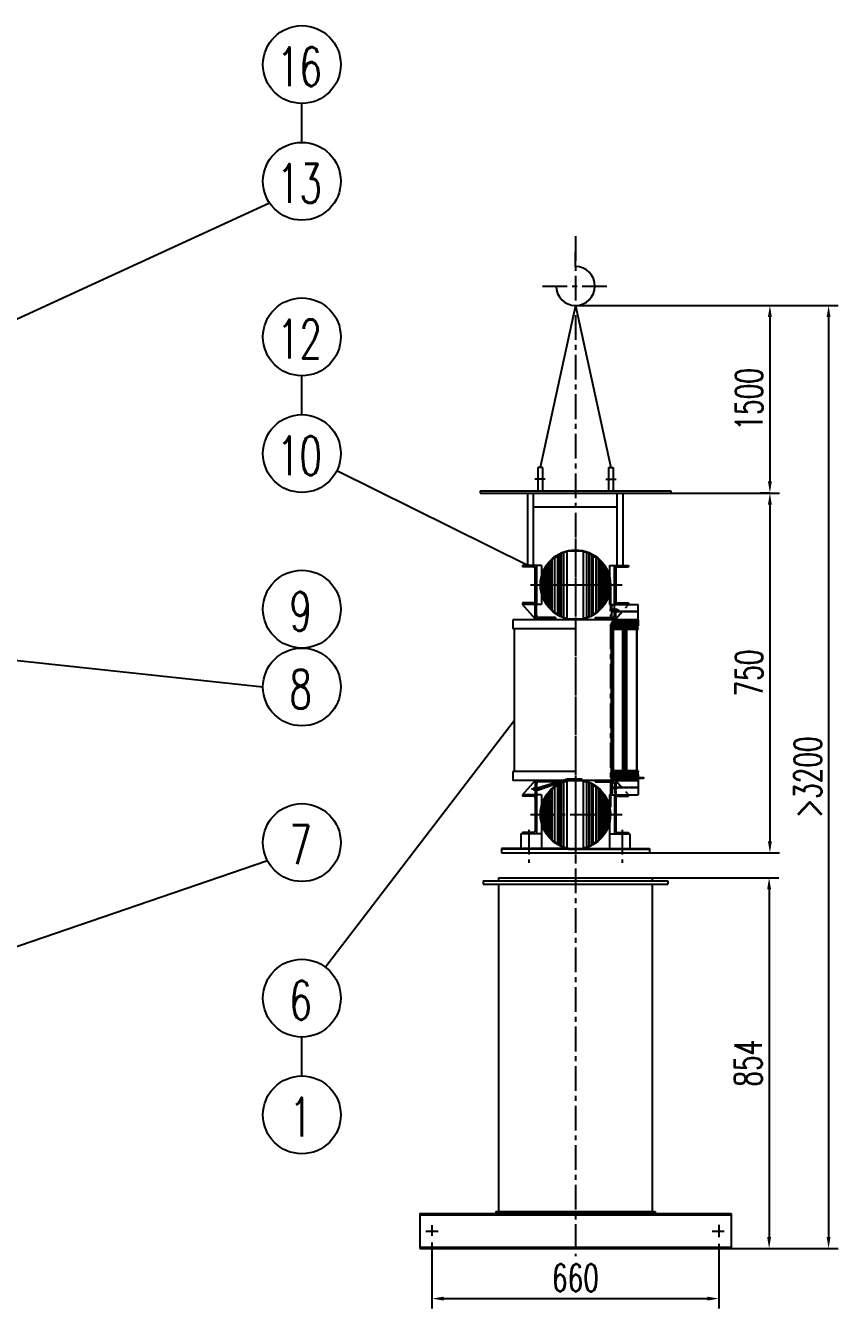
# Model space of a CAD drawing. Extents: x 54230 to 54821, y 1019 to 1300.
# Drawn here: x 54392.1 to 54496.5, y 1131.5 to 1296.4 of the extents above; entities that cross this region are included whole.
import ezdxf

# ---------------------------------------------------------------- set-up
doc = ezdxf.new("R2010")
doc.units = 0
doc.header["$LTSCALE"] = 0.1
doc.linetypes.add('CENTER', pattern=[50.8, 31.75, -6.35, 6.35, -6.35])
doc.linetypes.add('DASHED', pattern=[19.05, 12.7, -6.35])
doc.layers.get('0').update_dxf_attribs({"linetype": 'CONTINUOUS'})
doc.layers.get('DEFPOINTS').update_dxf_attribs({"linetype": 'CONTINUOUS'})
for name, color, linetype in [('1', 1, 'CENTER'), ('2', 3, 'CONTINUOUS'), ('4', 4, 'DASHED'), ('5', 2, 'CONTINUOUS')]:
    doc.layers.add(name, color=color, linetype=linetype)
doc.styles.get("Standard").update_dxf_attribs({"font": 'romans.shx', "width": 0.67, "bigfont": 'intecad.shx'})
doc.dimstyles.get("Standard").update_dxf_attribs({"dimtxt": 3.5, "dimasz": 2.5, "dimexe": 1, "dimexo": 0.2, "dimgap": 0.9, "dimtad": 1, "dimdec": 0, "dimzin": 0, "dimdsep": 46, "dimtxsty": 'Standard', "dimcen": 0, "dimadec": 0, "dimazin": 0, "dimtfac": 1, "dimtdec": 0, "dimtmove": 0, "dimatfit": 3, "dimfxl": 0, "dimtolj": 1, "dimtzin": 0, "dimarcsym": 0})

# ---------------------------------------------------------------- blocks, each defined once
blk = doc.blocks.new('*D313')
at = {"layer": '2', "lineweight": -2, "transparency": 16777216}
for p, q in [((54474.95, 1236.33), (54488.93, 1236.33)), ((54487.68, 1234.83), (54487.68, 1191.58)), ((54472.2, 1190.08), (54488.93, 1190.08))]:
    blk.add_line(p, q, dxfattribs=at)
at = {"layer": '2', "transparency": 16777216}
for points in [[(54487.43, 1234.83), (54487.93, 1234.83), (54487.68, 1236.33)], [(54487.43, 1191.58), (54487.93, 1191.58), (54487.68, 1190.08)]]:
    blk.add_solid(points, dxfattribs=at)
at = {"layer": 'DEFPOINTS', "color": 0, "transparency": 16777216}
for p in [(54474.95, 1236.33), (54472.2, 1190.08), (54487.68, 1190.08)]:
    blk.add_point(p, dxfattribs=at)
at = {"layer": '2', "transparency": 16777216, "insert": (54485, 1213.2), "char_height": 3.5, "attachment_point": 5, "rotation": 90}
blk.add_mtext('\\A1;750', dxfattribs=at)
blk = doc.blocks.new('*D314')
at = {"layer": '2', "lineweight": -2, "transparency": 16777216}
for p, q in [((54488.3, 1260.44), (54496.47, 1260.44)), ((54495.22, 1258.94), (54495.22, 1140.72)), ((54488.3, 1139.22), (54496.47, 1139.22))]:
    blk.add_line(p, q, dxfattribs=at)
at = {"layer": '2', "transparency": 16777216}
for points in [[(54494.97, 1258.94), (54495.47, 1258.94), (54495.22, 1260.44)], [(54494.97, 1140.72), (54495.47, 1140.72), (54495.22, 1139.22)]]:
    blk.add_solid(points, dxfattribs=at)
at = {"layer": 'DEFPOINTS', "color": 0, "transparency": 16777216}
for p in [(54488.3, 1260.44), (54488.3, 1139.22), (54495.22, 1139.22)]:
    blk.add_point(p, dxfattribs=at)
at = {"layer": '2', "transparency": 16777216, "insert": (54492.55, 1199.83), "char_height": 3.5, "attachment_point": 5, "rotation": 90}
blk.add_mtext('\\A1;>3200', dxfattribs=at)
blk = doc.blocks.new('*D315')
at = {"layer": '2', "lineweight": -2, "transparency": 16777216}
for p, q in [((54472.58, 1186.88), (54488.83, 1186.88)), ((54487.58, 1185.38), (54487.58, 1140.72)), ((54482.7, 1139.22), (54488.83, 1139.22))]:
    blk.add_line(p, q, dxfattribs=at)
at = {"layer": '2', "transparency": 16777216}
for points in [[(54487.33, 1185.38), (54487.83, 1185.38), (54487.58, 1186.88)], [(54487.33, 1140.72), (54487.83, 1140.72), (54487.58, 1139.22)]]:
    blk.add_solid(points, dxfattribs=at)
at = {"layer": 'DEFPOINTS', "color": 0, "transparency": 16777216}
for p in [(54472.58, 1186.88), (54482.7, 1139.22), (54487.58, 1139.22)]:
    blk.add_point(p, dxfattribs=at)
at = {"layer": '2', "transparency": 16777216, "insert": (54484.9, 1163.05), "char_height": 3.5, "attachment_point": 5, "rotation": 90}
blk.add_mtext('\\A1;854', dxfattribs=at)
blk = doc.blocks.new('*D316')
at = {"layer": '2', "lineweight": -2, "transparency": 16777216}
for p, q in [((54444.26, 1140), (54444.26, 1131.54)), ((54481.14, 1139.84), (54481.14, 1131.54)), ((54445.76, 1132.79), (54479.64, 1132.79))]:
    blk.add_line(p, q, dxfattribs=at)
at = {"layer": '2', "transparency": 16777216}
for points in [[(54445.76, 1133.04), (54445.76, 1132.54), (54444.26, 1132.79)], [(54479.64, 1133.04), (54479.64, 1132.54), (54481.14, 1132.79)]]:
    blk.add_solid(points, dxfattribs=at)
at = {"layer": 'DEFPOINTS', "color": 0, "transparency": 16777216}
for p in [(54444.26, 1140), (54481.14, 1139.84), (54481.14, 1132.79)]:
    blk.add_point(p, dxfattribs=at)
at = {"layer": '2', "transparency": 16777216, "insert": (54462.7, 1135.46), "char_height": 3.5, "attachment_point": 5}
blk.add_mtext('\\A1;660', dxfattribs=at)
blk = doc.blocks.new('*D385')
at = {"layer": '2', "lineweight": -2, "transparency": 16777216}
for p, q in [((54462.7, 1260.44), (54488.93, 1260.44)), ((54487.68, 1258.94), (54487.68, 1237.83)), ((54487.68, 1236.33), (54486.43, 1236.33))]:
    blk.add_line(p, q, dxfattribs=at)
at = {"layer": '2', "transparency": 16777216}
for points in [[(54487.43, 1258.94), (54487.93, 1258.94), (54487.68, 1260.44)], [(54487.43, 1237.83), (54487.93, 1237.83), (54487.68, 1236.33)]]:
    blk.add_solid(points, dxfattribs=at)
at = {"layer": 'DEFPOINTS', "color": 0, "transparency": 16777216}
for p in [(54462.7, 1260.44), (54487.68, 1236.33), (54487.68, 1236.33)]:
    blk.add_point(p, dxfattribs=at)
at = {"layer": '2', "transparency": 16777216, "insert": (54485, 1248.38), "char_height": 3.5, "attachment_point": 5, "rotation": 90}
blk.add_mtext('\\A1;1500', dxfattribs=at)

msp = doc.modelspace()

# ---------------------------------------------------------------- linework, layer by layer
for p, q in [((54457.852, 1239.626), (54457.852, 1236.626)), ((54458.452, 1239.626), (54457.852, 1239.626)), ((54458.452, 1239.626), (54458.452, 1236.626)), ((54466.952, 1239.626), (54466.952, 1236.626)), ((54466.952, 1239.626), (54467.552, 1239.626)), ((54467.552, 1239.626), (54467.552, 1236.626)), ((54450.452, 1236.626), (54474.952, 1236.626)), ((54450.452, 1236.626), (54450.452, 1236.326)), ((54474.952, 1236.626), (54474.952, 1236.326)), ((54450.452, 1236.326), (54474.952, 1236.326)), ((54461.827, 1190.651), (54453.202, 1190.651)), ((54453.202, 1190.651), (54453.202, 1190.076)), ((54461.827, 1190.576), (54453.202, 1190.576)), ((54463.577, 1190.651), (54472.202, 1190.651)), ((54463.577, 1190.576), (54472.202, 1190.576)), ((54472.202, 1190.651), (54472.202, 1190.076)), ((54453.202, 1190.076), (54462.702, 1190.076)), ((54461.827, 1190.076), (54472.202, 1190.076)), ((54450.827, 1186.476), (54474.577, 1186.476)), ((54450.827, 1186.476), (54450.827, 1186.076)), ((54450.827, 1186.076), (54474.577, 1186.076)), ((54452.827, 1186.876), (54472.577, 1186.876)), ((54452.827, 1186.876), (54452.827, 1186.476)), ((54452.827, 1186.076), (54452.827, 1143.972)), ((54472.577, 1186.876), (54472.577, 1186.476)), ((54472.577, 1186.076), (54472.577, 1143.972)), ((54474.577, 1186.476), (54474.577, 1186.076)), ((54442.702, 1143.722), (54482.702, 1143.722)), ((54442.702, 1143.722), (54442.702, 1139.222)), ((54442.702, 1143.547), (54482.702, 1143.547)), ((54452.452, 1143.972), (54472.952, 1143.972)), ((54452.452, 1143.972), (54452.452, 1143.722)), ((54472.952, 1143.972), (54472.952, 1143.722)), ((54482.702, 1143.722), (54482.702, 1139.222)), ((54442.702, 1139.397), (54482.702, 1139.397)), ((54442.702, 1139.222), (54482.702, 1139.222))]:
    msp.add_line(p, q)
at = {"layer": '1'}
for p, q in [((54462.702, 1269.345), (54462.702, 1138.227)), ((54458.478, 1262.942), (54466.734, 1262.942)), ((54458.82, 1238.126), (54457.477, 1238.126)), ((54466.584, 1238.126), (54467.927, 1238.126)), ((54462.702, 1230.499), (54462.702, 1188.796)), ((54456.928, 1224.526), (54468.7, 1224.526)), ((54457.556, 1224.526), (54467.792, 1224.526)), ((54467.202, 1224.526), (54467.202, 1195.026)), ((54467.077, 1221.276), (54468.336, 1221.276)), ((54458.327, 1198.276), (54457.068, 1198.276)), ((54456.928, 1195.026), (54468.7, 1195.026)), ((54456.702, 1193.035), (54456.702, 1188.804)), ((54468.702, 1193.035), (54468.702, 1188.804)), ((54443.491, 1141.472), (54445.053, 1141.472)), ((54444.264, 1142.221), (54444.264, 1140.854)), ((54480.245, 1141.472), (54481.808, 1141.472)), ((54481.139, 1142.273), (54481.139, 1140.697))]:
    msp.add_line(p, q, dxfattribs=at)
at = {"layer": '2'}
for p, q in [((54427.55, 1281.409), (54427.55, 1286.409)), ((54370.573, 1249.334), (54423.396, 1273.625)), ((54462.702, 1260.442), (54458.152, 1239.626)), ((54462.702, 1260.442), (54467.252, 1239.626)), ((54427.55, 1246.409), (54427.55, 1251.409)), ((54456.577, 1227.026), (54432.03, 1239.189)), ((54456.577, 1227.026), (54456.577, 1236.326)), ((54457.327, 1227.026), (54457.327, 1236.326)), ((54468.077, 1227.026), (54468.077, 1236.326)), ((54468.827, 1227.026), (54468.827, 1236.326)), ((54457.327, 1234.576), (54468.077, 1234.576)), ((54460.427, 1220.651), (54460.427, 1228.401)), ((54460.427, 1228.401), (54460.652, 1228.401)), ((54460.652, 1220.526), (54460.652, 1228.526)), ((54460.652, 1228.526), (54460.927, 1228.526)), ((54460.927, 1220.401), (54460.927, 1228.651)), ((54460.927, 1228.651), (54461.227, 1228.651)), ((54461.227, 1220.276), (54461.227, 1228.776)), ((54461.227, 1228.776), (54461.652, 1228.776)), ((54461.652, 1220.151), (54461.652, 1228.901)), ((54461.827, 1228.901), (54463.577, 1228.901)), ((54463.577, 1228.901), (54463.877, 1228.87)), ((54463.752, 1220.151), (54463.752, 1228.901)), ((54463.752, 1228.776), (54464.177, 1228.776)), ((54464.177, 1220.276), (54464.177, 1228.776)), ((54464.177, 1228.651), (54464.477, 1228.651)), ((54464.477, 1220.401), (54464.477, 1228.651)), ((54464.477, 1228.526), (54464.752, 1228.526)), ((54464.752, 1220.526), (54464.752, 1228.526)), ((54464.752, 1228.401), (54464.977, 1228.401)), ((54464.977, 1220.651), (54464.977, 1228.401)), ((54458.327, 1227.026), (54455.877, 1227.026)), ((54455.877, 1227.026), (54455.877, 1226.851)), ((54457.277, 1226.851), (54455.877, 1226.851)), ((54457.702, 1220.576), (54457.702, 1227.026)), ((54457.702, 1227.026), (54457.702, 1222.026)), ((54458.327, 1227.026), (54458.327, 1222.026)), ((54458.327, 1227.026), (54458.327, 1222.026)), ((54458.827, 1226.776), (54459.052, 1226.776)), ((54458.827, 1222.276), (54458.827, 1226.776)), ((54459.052, 1227.151), (54459.252, 1227.151)), ((54459.052, 1221.901), (54459.052, 1227.151)), ((54459.252, 1221.651), (54459.252, 1227.401)), ((54459.252, 1227.401), (54459.477, 1227.401)), ((54459.477, 1221.401), (54459.477, 1227.651)), ((54459.477, 1227.651), (54459.727, 1227.651)), ((54459.727, 1221.151), (54459.727, 1227.901)), ((54459.727, 1227.901), (54460.052, 1227.901)), ((54460.052, 1220.901), (54460.052, 1228.151)), ((54460.052, 1228.151), (54460.427, 1228.151)), ((54464.977, 1228.151), (54465.352, 1228.151)), ((54465.352, 1220.901), (54465.352, 1228.151)), ((54465.352, 1227.901), (54465.677, 1227.901)), ((54465.677, 1221.151), (54465.677, 1227.901)), ((54465.677, 1227.651), (54465.927, 1227.651)), ((54465.927, 1221.401), (54465.927, 1227.651)), ((54465.927, 1227.401), (54466.152, 1227.401)), ((54466.152, 1221.651), (54466.152, 1227.401)), ((54466.152, 1227.151), (54466.352, 1227.151)), ((54466.352, 1221.901), (54466.352, 1227.151)), ((54466.352, 1226.776), (54466.577, 1226.776)), ((54466.577, 1222.276), (54466.577, 1226.776)), ((54467.077, 1227.026), (54469.527, 1227.026)), ((54467.077, 1227.026), (54467.077, 1222.026)), ((54467.702, 1227.026), (54467.702, 1222.026)), ((54467.702, 1222.026), (54467.702, 1227.026)), ((54468.127, 1226.851), (54469.527, 1226.851)), ((54469.527, 1227.026), (54469.527, 1226.851)), ((54457.527, 1220.151), (54457.527, 1226.601)), ((54457.527, 1226.601), (54457.527, 1222.451)), ((54458.327, 1225.401), (54458.358, 1225.701)), ((54458.327, 1225.576), (54458.327, 1223.476)), ((54458.327, 1225.401), (54458.477, 1225.401)), ((54458.327, 1223.651), (54458.327, 1225.401)), ((54458.477, 1225.901), (54458.627, 1225.901)), ((54458.477, 1223.151), (54458.477, 1225.901)), ((54458.627, 1226.401), (54458.827, 1226.401)), ((54458.627, 1222.651), (54458.627, 1226.401)), ((54466.577, 1226.401), (54466.777, 1226.401)), ((54466.777, 1222.651), (54466.777, 1226.401)), ((54466.927, 1225.901), (54466.777, 1225.901)), ((54466.927, 1223.151), (54466.927, 1225.901)), ((54467.077, 1225.401), (54466.927, 1225.401)), ((54467.077, 1223.651), (54467.077, 1225.401)), ((54467.877, 1226.601), (54467.877, 1222.451)), ((54467.877, 1222.026), (54467.877, 1226.601)), ((54458.327, 1223.651), (54458.477, 1223.651)), ((54467.077, 1223.651), (54466.927, 1223.651)), ((54323.084, 1222.15), (54422.55, 1211.409)), ((54457.277, 1222.201), (54455.877, 1222.201)), ((54455.877, 1222.201), (54455.877, 1222.026)), ((54457.527, 1220.151), (54455.877, 1222.026)), ((54458.327, 1222.026), (54455.877, 1222.026)), ((54458.477, 1223.151), (54458.627, 1223.151)), ((54458.627, 1222.651), (54458.827, 1222.651)), ((54458.827, 1222.276), (54459.052, 1222.276)), ((54459.052, 1221.901), (54459.252, 1221.901)), ((54466.152, 1221.901), (54466.352, 1221.901)), ((54466.352, 1222.276), (54466.577, 1222.276)), ((54466.577, 1222.651), (54466.777, 1222.651)), ((54466.927, 1223.151), (54466.777, 1223.151)), ((54467.077, 1222.026), (54469.527, 1222.026)), ((54467.377, 1220.151), (54467.377, 1222.026)), ((54467.377, 1222.026), (54470.764, 1222.026)), ((54468.127, 1222.201), (54469.527, 1222.201)), ((54469.527, 1222.201), (54469.527, 1222.026)), ((54470.764, 1219.276), (54470.764, 1222.026)), ((54460.152, 1220.151), (54457.527, 1220.151)), ((54460.152, 1220.326), (54457.952, 1220.326)), ((54459.252, 1221.651), (54459.477, 1221.651)), ((54459.477, 1221.401), (54459.727, 1221.401)), ((54459.727, 1221.151), (54460.052, 1221.151)), ((54460.052, 1220.901), (54460.427, 1220.901)), ((54460.152, 1220.326), (54460.152, 1220.151)), ((54460.427, 1220.651), (54460.652, 1220.651)), ((54460.652, 1220.526), (54460.927, 1220.526)), ((54460.927, 1220.401), (54461.227, 1220.401)), ((54461.227, 1220.276), (54461.652, 1220.276)), ((54461.652, 1220.151), (54463.752, 1220.151)), ((54461.827, 1220.151), (54463.577, 1220.151)), ((54463.752, 1220.276), (54464.177, 1220.276)), ((54464.177, 1220.401), (54464.477, 1220.401)), ((54464.477, 1220.526), (54464.752, 1220.526)), ((54464.752, 1220.651), (54464.977, 1220.651)), ((54464.977, 1220.901), (54465.352, 1220.901)), ((54465.252, 1220.326), (54465.252, 1220.151)), ((54465.252, 1220.326), (54467.452, 1220.326)), ((54465.252, 1220.151), (54467.877, 1220.151)), ((54465.352, 1221.151), (54465.677, 1221.151)), ((54465.677, 1221.401), (54465.927, 1221.401)), ((54465.927, 1221.651), (54466.152, 1221.651)), ((54470.764, 1221.126), (54467.377, 1221.126)), ((54470.764, 1221.051), (54467.377, 1221.051)), ((54467.452, 1221.126), (54468.095, 1221.126)), ((54470.764, 1220.026), (54454.639, 1220.026)), ((54470.764, 1220.026), (54454.639, 1220.026)), ((54454.639, 1220.026), (54454.639, 1218.901)), ((54462.702, 1218.901), (54454.639, 1218.901)), ((54454.814, 1218.901), (54454.814, 1200.526)), ((54467.302, 1219.651), (54467.302, 1199.401)), ((54467.377, 1219.651), (54467.302, 1219.651)), ((54467.377, 1220.026), (54470.764, 1220.026)), ((54467.377, 1220.026), (54470.764, 1220.026)), ((54467.377, 1219.651), (54467.377, 1199.401)), ((54467.377, 1219.302), (54467.527, 1219.514)), ((54467.389, 1218.901), (54467.389, 1218.814)), ((54468.914, 1218.901), (54467.389, 1218.901)), ((54468.914, 1218.814), (54467.389, 1218.814)), ((54467.452, 1220.026), (54467.452, 1219.651)), ((54467.452, 1219.876), (54470.764, 1219.876)), ((54467.452, 1219.801), (54470.764, 1219.801)), ((54468.789, 1219.651), (54467.452, 1219.651)), ((54467.527, 1218.901), (54467.527, 1219.514)), ((54468.914, 1218.901), (54467.527, 1218.901)), ((54467.527, 1218.814), (54467.527, 1200.614)), ((54467.527, 1200.614), (54467.527, 1218.814)), ((54467.552, 1218.901), (54467.552, 1219.651)), ((54468.789, 1219.601), (54467.552, 1219.601)), ((54468.789, 1219.551), (54467.552, 1219.551)), ((54468.789, 1219.501), (54467.552, 1219.501)), ((54468.789, 1219.451), (54467.552, 1219.451)), ((54468.789, 1219.401), (54467.552, 1219.401)), ((54468.789, 1219.351), (54467.552, 1219.351)), ((54468.789, 1219.301), (54467.552, 1219.301)), ((54468.789, 1219.251), (54467.552, 1219.251)), ((54468.789, 1219.201), (54467.552, 1219.201)), ((54468.789, 1219.151), (54467.552, 1219.151)), ((54468.789, 1219.101), (54467.552, 1219.101)), ((54468.789, 1219.051), (54467.552, 1219.051)), ((54468.789, 1219.001), (54467.552, 1219.001)), ((54468.789, 1218.951), (54467.552, 1218.951)), ((54468.789, 1218.901), (54468.789, 1219.651)), ((54468.789, 1219.651), (54470.764, 1219.651)), ((54468.789, 1218.814), (54468.789, 1200.614)), ((54468.789, 1200.614), (54468.789, 1218.814)), ((54468.914, 1219.426), (54468.914, 1219.651)), ((54468.914, 1200.526), (54468.914, 1219.426)), ((54468.914, 1218.901), (54468.914, 1200.001)), ((54468.989, 1219.426), (54468.989, 1219.651)), ((54468.989, 1200.526), (54468.989, 1219.426)), ((54468.989, 1218.901), (54468.989, 1200.001)), ((54469.064, 1217.651), (54469.064, 1219.426)), ((54469.064, 1218.975), (54469.239, 1219.173)), ((54469.102, 1218.814), (54469.102, 1218.901)), ((54470.764, 1218.901), (54469.102, 1218.901)), ((54470.764, 1218.814), (54469.102, 1218.814)), ((54469.139, 1219.576), (54470.764, 1219.576)), ((54469.139, 1219.501), (54470.764, 1219.501)), ((54469.189, 1219.576), (54469.189, 1219.651)), ((54469.189, 1219.426), (54469.189, 1219.501)), ((54469.189, 1219.276), (54469.189, 1219.426)), ((54469.189, 1219.426), (54470.764, 1219.426)), ((54469.189, 1219.276), (54470.764, 1219.276)), ((54469.239, 1218.901), (54469.239, 1219.173)), ((54470.764, 1218.901), (54469.239, 1218.901)), ((54469.239, 1218.814), (54469.239, 1200.614)), ((54469.239, 1200.614), (54469.239, 1218.814)), ((54469.264, 1218.901), (54469.264, 1219.276)), ((54470.702, 1219.239), (54469.264, 1219.239)), ((54470.702, 1219.201), (54469.264, 1219.201)), ((54470.702, 1219.164), (54469.264, 1219.164)), ((54470.702, 1219.126), (54469.264, 1219.126)), ((54470.702, 1219.089), (54469.264, 1219.089)), ((54470.702, 1219.051), (54469.264, 1219.051)), ((54470.702, 1219.014), (54469.264, 1219.014)), ((54470.702, 1218.976), (54469.264, 1218.976)), ((54470.702, 1218.939), (54469.264, 1218.939)), ((54470.702, 1218.939), (54469.264, 1218.939)), ((54470.589, 1218.814), (54470.589, 1200.614)), ((54470.589, 1200.614), (54470.589, 1218.814)), ((54470.702, 1218.901), (54470.702, 1219.276)), ((54470.764, 1220.026), (54470.764, 1219.276)), ((54470.764, 1218.814), (54470.764, 1218.901)), ((54469.064, 1217.651), (54468.989, 1217.651)), ((54454.814, 1207.049), (54430.588, 1175.38)), ((54462.702, 1200.526), (54454.639, 1200.526)), ((54454.639, 1200.526), (54454.639, 1199.401)), ((54468.914, 1200.614), (54467.389, 1200.614)), ((54467.389, 1200.614), (54467.389, 1200.526)), ((54468.914, 1200.526), (54467.389, 1200.526)), ((54467.527, 1200.526), (54467.527, 1199.913)), ((54467.552, 1200.526), (54467.552, 1199.776)), ((54468.789, 1200.476), (54467.552, 1200.476)), ((54468.789, 1200.426), (54467.552, 1200.426)), ((54468.789, 1200.376), (54467.552, 1200.376)), ((54468.789, 1200.326), (54467.552, 1200.326)), ((54468.789, 1200.276), (54467.552, 1200.276)), ((54468.789, 1200.526), (54468.789, 1199.776)), ((54468.989, 1201.776), (54469.064, 1201.776)), ((54469.064, 1201.776), (54469.064, 1200.001)), ((54469.064, 1200.452), (54469.239, 1200.254)), ((54469.102, 1200.614), (54469.102, 1200.526)), ((54470.764, 1200.614), (54469.102, 1200.614)), ((54470.764, 1200.526), (54469.102, 1200.526)), ((54469.239, 1200.526), (54469.239, 1200.254)), ((54469.264, 1200.526), (54469.264, 1200.151)), ((54470.702, 1200.489), (54469.264, 1200.489)), ((54470.702, 1200.489), (54469.264, 1200.489)), ((54470.702, 1200.451), (54469.264, 1200.451)), ((54470.702, 1200.414), (54469.264, 1200.414)), ((54470.702, 1200.376), (54469.264, 1200.376)), ((54470.702, 1200.339), (54469.264, 1200.339)), ((54470.702, 1200.301), (54469.264, 1200.301)), ((54470.702, 1200.264), (54469.264, 1200.264)), ((54470.702, 1200.526), (54470.702, 1200.151)), ((54470.764, 1200.614), (54470.764, 1200.526)), ((54470.764, 1199.401), (54454.639, 1199.401)), ((54457.527, 1199.401), (54455.877, 1197.526)), ((54457.527, 1199.401), (54457.527, 1192.951)), ((54460.152, 1199.401), (54457.527, 1199.401)), ((54457.702, 1198.976), (54457.702, 1192.526)), ((54461.827, 1199.601), (54457.952, 1198.426)), ((54461.527, 1199.37), (54457.952, 1198.126)), ((54460.152, 1199.226), (54457.952, 1199.226)), ((54460.052, 1191.401), (54460.052, 1198.651)), ((54460.052, 1198.651), (54460.427, 1198.651)), ((54460.152, 1199.401), (54460.152, 1199.226)), ((54460.427, 1191.151), (54460.427, 1198.901)), ((54460.427, 1198.901), (54460.652, 1198.901)), ((54460.652, 1191.026), (54460.652, 1199.026)), ((54460.652, 1199.026), (54460.927, 1199.026)), ((54460.927, 1190.901), (54460.927, 1199.151)), ((54460.927, 1199.151), (54461.227, 1199.151)), ((54461.227, 1190.776), (54461.227, 1199.276)), ((54461.227, 1199.276), (54461.652, 1199.276)), ((54461.652, 1199.401), (54463.752, 1199.401)), ((54461.652, 1190.651), (54461.652, 1199.401)), ((54461.827, 1199.601), (54463.577, 1199.601)), ((54461.827, 1199.401), (54463.577, 1199.401)), ((54463.577, 1199.401), (54463.877, 1199.37)), ((54463.752, 1190.651), (54463.752, 1199.401)), ((54463.752, 1199.276), (54464.177, 1199.276)), ((54464.177, 1190.776), (54464.177, 1199.276)), ((54464.177, 1199.151), (54464.477, 1199.151)), ((54464.477, 1190.901), (54464.477, 1199.151)), ((54464.477, 1199.026), (54464.752, 1199.026)), ((54464.752, 1191.026), (54464.752, 1199.026)), ((54464.752, 1198.901), (54464.977, 1198.901)), ((54464.977, 1191.151), (54464.977, 1198.901)), ((54464.977, 1198.651), (54465.352, 1198.651)), ((54465.252, 1199.401), (54465.252, 1199.226)), ((54465.252, 1199.401), (54467.877, 1199.401)), ((54465.252, 1199.226), (54467.452, 1199.226)), ((54465.352, 1191.401), (54465.352, 1198.651)), ((54467.377, 1200.125), (54467.527, 1199.913)), ((54467.377, 1199.401), (54470.764, 1199.401)), ((54467.377, 1199.401), (54470.764, 1199.401)), ((54467.377, 1199.401), (54467.377, 1197.526)), ((54467.452, 1199.776), (54467.452, 1199.401)), ((54467.527, 1199.776), (54467.452, 1199.776)), ((54467.452, 1199.626), (54470.764, 1199.626)), ((54467.452, 1199.551), (54470.764, 1199.551)), ((54468.789, 1199.776), (54467.527, 1199.776)), ((54468.789, 1200.226), (54467.552, 1200.226)), ((54468.789, 1200.176), (54467.552, 1200.176)), ((54468.789, 1200.126), (54467.552, 1200.126)), ((54468.789, 1200.076), (54467.552, 1200.076)), ((54468.789, 1200.026), (54467.552, 1200.026)), ((54468.789, 1199.976), (54467.552, 1199.976)), ((54468.789, 1199.926), (54467.552, 1199.926)), ((54468.789, 1199.876), (54467.552, 1199.876)), ((54468.789, 1199.826), (54467.552, 1199.826)), ((54468.789, 1199.776), (54471.502, 1199.776)), ((54468.914, 1200.001), (54468.914, 1199.776)), ((54468.989, 1200.001), (54468.989, 1199.776)), ((54469.014, 1199.776), (54469.014, 1199.701)), ((54469.014, 1199.701), (54471.502, 1199.701)), ((54469.139, 1199.926), (54470.764, 1199.926)), ((54469.139, 1199.851), (54470.764, 1199.851)), ((54469.189, 1200.151), (54469.189, 1200.001)), ((54469.189, 1200.151), (54470.764, 1200.151)), ((54469.189, 1200.001), (54469.189, 1199.926)), ((54469.189, 1200.001), (54470.764, 1200.001)), ((54469.189, 1199.851), (54469.189, 1199.776)), ((54470.702, 1200.226), (54469.264, 1200.226)), ((54470.702, 1200.189), (54469.264, 1200.189)), ((54470.764, 1200.151), (54470.764, 1199.776)), ((54470.764, 1199.701), (54470.764, 1197.526)), ((54470.764, 1199.401), (54470.764, 1197.526)), ((54471.502, 1199.776), (54471.502, 1199.701)), ((54458.327, 1197.526), (54455.877, 1197.526)), ((54455.877, 1197.526), (54455.877, 1197.351)), ((54457.277, 1197.351), (54455.877, 1197.351)), ((54457.309, 1198.426), (54457.952, 1198.426)), ((54457.309, 1198.426), (54457.309, 1198.126)), ((54457.952, 1198.126), (54457.309, 1198.126)), ((54457.952, 1198.426), (54457.952, 1198.126)), ((54458.327, 1197.526), (54458.327, 1192.526)), ((54458.827, 1192.776), (54458.827, 1197.276)), ((54458.827, 1197.276), (54459.052, 1197.276)), ((54459.052, 1192.401), (54459.052, 1197.651)), ((54459.052, 1197.651), (54459.252, 1197.651)), ((54459.252, 1192.151), (54459.252, 1197.901)), ((54459.252, 1197.901), (54459.477, 1197.901)), ((54459.477, 1191.901), (54459.477, 1198.151)), ((54459.477, 1198.151), (54459.727, 1198.151)), ((54459.727, 1191.651), (54459.727, 1198.401)), ((54459.727, 1198.401), (54460.052, 1198.401)), ((54465.352, 1198.401), (54465.677, 1198.401)), ((54465.677, 1191.651), (54465.677, 1198.401)), ((54465.677, 1198.151), (54465.927, 1198.151)), ((54465.927, 1191.901), (54465.927, 1198.151)), ((54465.927, 1197.901), (54466.152, 1197.901)), ((54466.152, 1192.151), (54466.152, 1197.901)), ((54466.152, 1197.651), (54466.352, 1197.651)), ((54466.352, 1192.401), (54466.352, 1197.651)), ((54466.352, 1197.276), (54466.577, 1197.276)), ((54466.577, 1192.776), (54466.577, 1197.276)), ((54467.077, 1197.526), (54467.077, 1192.526)), ((54467.077, 1197.526), (54469.527, 1197.526)), ((54470.764, 1198.501), (54467.377, 1198.501)), ((54470.764, 1198.426), (54467.377, 1198.426)), ((54467.377, 1197.526), (54470.764, 1197.526)), ((54467.452, 1198.426), (54468.095, 1198.426)), ((54467.702, 1197.526), (54467.702, 1192.526)), ((54467.877, 1198.074), (54467.877, 1197.653)), ((54467.877, 1197.526), (54467.877, 1192.951)), ((54468.127, 1197.351), (54469.527, 1197.351)), ((54469.527, 1197.526), (54469.527, 1197.351)), ((54469.527, 1197.526), (54470.764, 1197.526)), ((54458.327, 1195.901), (54458.358, 1196.201)), ((54458.327, 1196.076), (54458.327, 1193.976)), ((54458.327, 1195.901), (54458.477, 1195.901)), ((54458.327, 1194.151), (54458.327, 1195.901)), ((54458.477, 1193.651), (54458.477, 1196.401)), ((54458.477, 1196.401), (54458.627, 1196.401)), ((54458.627, 1193.151), (54458.627, 1196.901)), ((54458.627, 1196.901), (54458.827, 1196.901)), ((54466.577, 1196.901), (54466.777, 1196.901)), ((54466.777, 1193.151), (54466.777, 1196.901)), ((54466.927, 1196.401), (54466.777, 1196.401)), ((54466.927, 1193.651), (54466.927, 1196.401)), ((54467.077, 1195.901), (54466.927, 1195.901)), ((54467.077, 1194.151), (54467.077, 1195.901)), ((54458.327, 1194.151), (54458.477, 1194.151)), ((54467.077, 1194.151), (54466.927, 1194.151)), ((54458.327, 1192.526), (54455.702, 1192.526)), ((54455.702, 1192.526), (54455.702, 1190.651)), ((54457.277, 1192.701), (54455.877, 1192.701)), ((54455.877, 1192.701), (54455.877, 1192.526)), ((54458.327, 1192.526), (54458.327, 1190.651)), ((54458.477, 1193.651), (54458.627, 1193.651)), ((54458.627, 1193.151), (54458.827, 1193.151)), ((54458.827, 1192.776), (54459.052, 1192.776)), ((54459.052, 1192.401), (54459.252, 1192.401)), ((54459.252, 1192.151), (54459.477, 1192.151)), ((54465.927, 1192.151), (54466.152, 1192.151)), ((54466.152, 1192.401), (54466.352, 1192.401)), ((54466.352, 1192.776), (54466.577, 1192.776)), ((54466.577, 1193.151), (54466.777, 1193.151)), ((54466.927, 1193.651), (54466.777, 1193.651)), ((54467.077, 1192.526), (54469.702, 1192.526)), ((54467.077, 1192.526), (54467.077, 1190.651)), ((54468.127, 1192.701), (54469.527, 1192.701)), ((54469.527, 1192.701), (54469.527, 1192.526)), ((54469.702, 1192.526), (54469.702, 1190.651)), ((54459.477, 1191.901), (54459.727, 1191.901)), ((54459.727, 1191.651), (54460.052, 1191.651)), ((54460.052, 1191.401), (54460.427, 1191.401)), ((54460.427, 1191.151), (54460.652, 1191.151)), ((54460.652, 1191.026), (54460.927, 1191.026)), ((54460.927, 1190.901), (54461.227, 1190.901)), ((54461.227, 1190.776), (54461.652, 1190.776)), ((54461.652, 1190.651), (54463.752, 1190.651)), ((54461.827, 1190.651), (54463.577, 1190.651)), ((54461.827, 1190.576), (54463.646, 1190.576)), ((54463.752, 1190.776), (54464.177, 1190.776)), ((54464.177, 1190.901), (54464.477, 1190.901)), ((54464.477, 1191.026), (54464.752, 1191.026)), ((54464.752, 1191.151), (54464.977, 1191.151)), ((54464.977, 1191.401), (54465.352, 1191.401)), ((54465.352, 1191.651), (54465.677, 1191.651)), ((54465.677, 1191.901), (54465.927, 1191.901)), ((54386.099, 1176.427), (54423.121, 1189.089)), ((54427.55, 1161.409), (54427.55, 1166.409))]:
    msp.add_line(p, q, dxfattribs=at)
for centre, radius in [((54427.55, 1291.409), 5), ((54427.55, 1276.409), 5), ((54427.55, 1256.409), 5), ((54427.55, 1241.409), 5), ((54462.702, 1224.526), 4.5), ((54427.55, 1221.409), 5), ((54427.55, 1211.409), 5), ((54462.702, 1195.026), 4.5), ((54427.55, 1191.409), 5), ((54427.55, 1171.409), 5), ((54427.55, 1156.409), 5)]:
    msp.add_circle(centre, radius, dxfattribs=at)
for centre, radius, start, end in [((54457.277, 1226.601), 0.25, 0, 90), ((54468.127, 1226.601), 0.25, 90, 180), ((54457.277, 1222.451), 0.25, 270, 0), ((54468.127, 1222.451), 0.25, 180, 270), ((54457.952, 1220.576), 0.25, 180, 270), ((54469.139, 1219.426), 0.15, 90, 180), ((54469.139, 1219.426), 0.075, 90, 180), ((54457.952, 1198.976), 0.25, 90, 180), ((54469.139, 1200.001), 0.15, 180, 270), ((54469.139, 1200.001), 0.075, 180, 270), ((54457.277, 1197.101), 0.25, 0, 90), ((54468.127, 1197.101), 0.25, 90, 180), ((54457.277, 1192.951), 0.25, 270, 0), ((54468.127, 1192.951), 0.25, 180, 270)]:
    msp.add_arc(centre, radius, start, end, dxfattribs=at)
at = {"layer": '4'}
for p, q in [((54467.702, 1220.576), (54467.702, 1221.869)), ((54467.877, 1220.151), (54469.527, 1222.026)), ((54467.452, 1221.126), (54467.452, 1221.426)), ((54467.452, 1221.426), (54468.095, 1221.426)), ((54467.877, 1220.151), (54467.877, 1221.478)), ((54468.095, 1221.126), (54468.095, 1221.426)), ((54467.702, 1198.976), (54467.702, 1197.683)), ((54467.877, 1199.401), (54469.527, 1197.526)), ((54467.877, 1199.401), (54467.877, 1198.074))]:
    msp.add_line(p, q, dxfattribs=at)
for centre, start, end in [((54467.452, 1220.576), 270, 0), ((54467.452, 1198.976), 0, 90)]:
    msp.add_arc(centre, 0.25, start, end, dxfattribs=at)
at = {"layer": '5'}
msp.add_line((54462.702, 1265.442), (54462.702, 1267.344), dxfattribs=at)
msp.add_arc((54462.702, 1262.942), 2.5, 180, 90, dxfattribs=at)

# ---------------------------------------------------------------- texts
at = {"layer": '2', "width": 0.67}
for s, p in [('16', (54424.375, 1288.63)), ('13', (54424.375, 1273.63)), ('12', (54424.375, 1253.63)), ('10', (54424.375, 1238.63)), ('9', (54425.959, 1218.63)), ('8', (54425.959, 1208.63)), ('7', (54425.959, 1188.63)), ('6', (54425.959, 1168.63)), ('1', (54425.959, 1153.63))]:
    msp.add_text(s, height=5, dxfattribs=at).set_placement(p)

# ---------------------------------------------------------------- dimensions: what is measured, and where the dimension line sits
at = {"layer": '2'}
for base, p1, p2, text, picture, middle in [((54487.679, 1236.326), (54462.702, 1260.442), (54487.679, 1236.326), '1500', '*D385', (54485.004, 1248.384)), ((54495.224, 1139.222), (54488.304, 1260.442), (54488.304, 1139.222), '>3200', '*D314', (54492.549, 1199.832)), ((54487.679, 1190.076), (54474.952, 1236.326), (54472.202, 1190.076), '750', '*D313', (54485.004, 1213.201)), ((54487.576, 1139.222), (54472.577, 1186.876), (54482.702, 1139.222), '854', '*D315', (54484.901, 1163.049))]:
    dim = msp.add_linear_dim(base=base, p1=p1, p2=p2, angle=90, text=text, dimstyle='Standard', override={"dimtxt": 3.5, "dimasz": 1.5, "dimexe": 1.25, "dimexo": 0, "dimgap": 0.925, "dimtad": 1, "dimtih": 0, "dimtoh": 0, "dimdec": 0, "dimlfac": 20, "dimzin": 8, "dimcen": 0, "dimclrd": 256, "dimclre": 256, "dimclrt": 256, "dimtdec": 1, "dimtofl": 1}, dxfattribs=at)
    dim.commit()
    dim.dimension.update_dxf_attribs({"geometry": picture, "text_midpoint": middle})
dim = msp.add_linear_dim(base=(54481.139, 1132.789), p1=(54444.264, 1140.001), p2=(54481.139, 1139.843), text='660', dimstyle='Standard', override={"dimtxt": 3.5, "dimasz": 1.5, "dimexe": 1.25, "dimexo": 0, "dimgap": 0.925, "dimtad": 1, "dimtih": 0, "dimtoh": 0, "dimdec": 0, "dimlfac": 20, "dimzin": 8, "dimcen": 0, "dimclrd": 256, "dimclre": 256, "dimclrt": 256, "dimtdec": 1, "dimtofl": 1}, dxfattribs=at)
dim.commit()
dim.dimension.update_dxf_attribs({"geometry": '*D316', "text_midpoint": (54462.702, 1135.464)})

doc.saveas('drawing.dxf')
